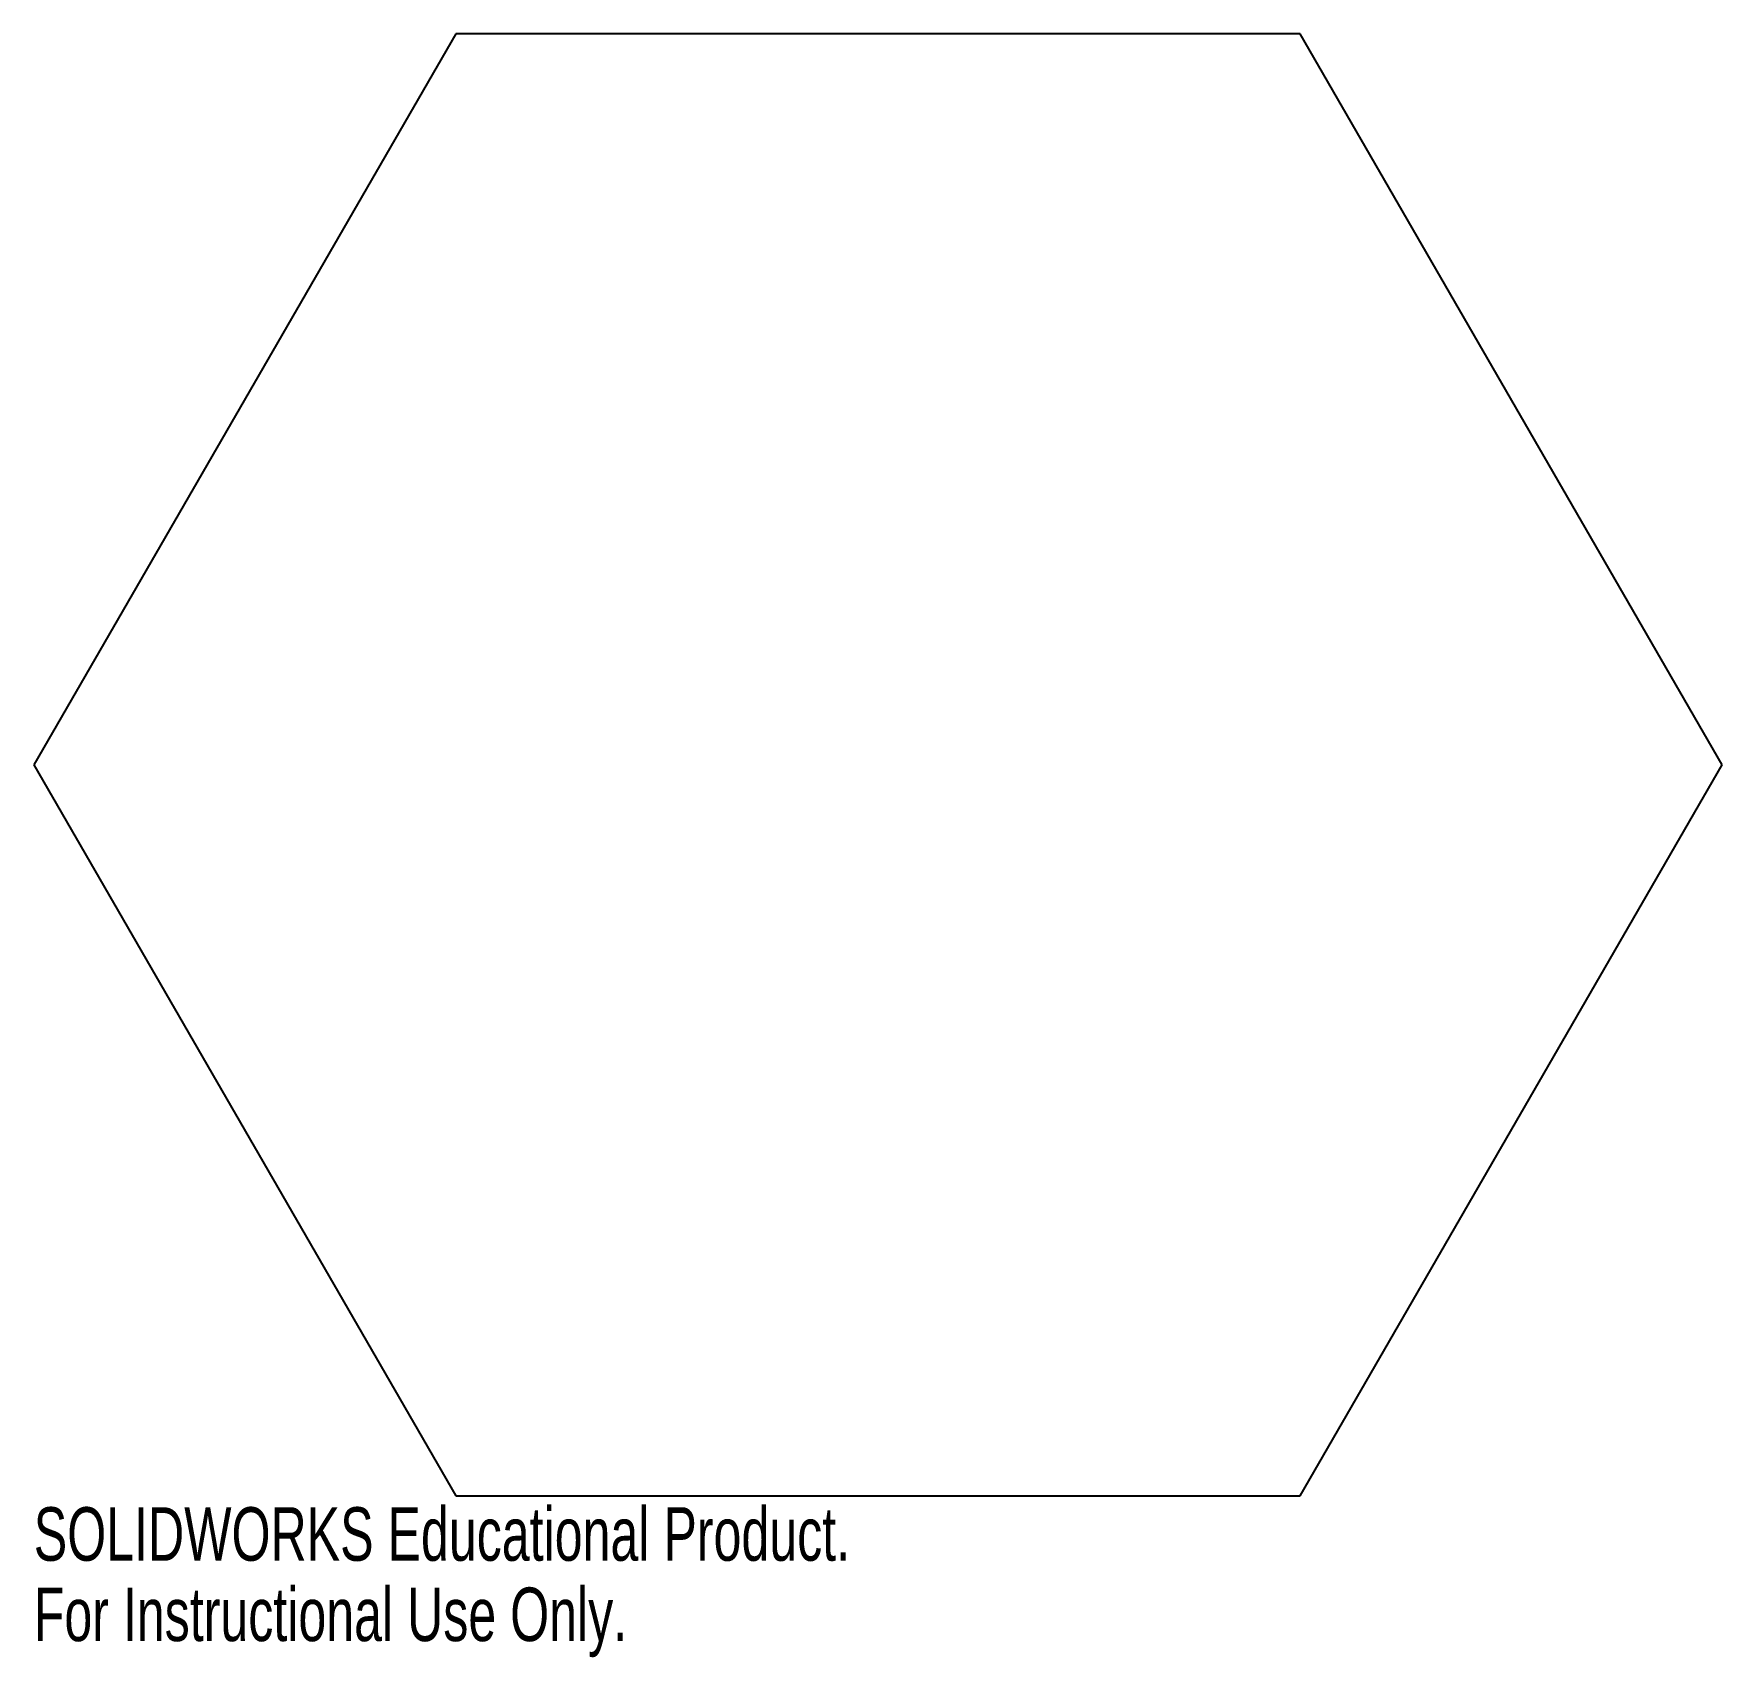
# Model space of a CAD drawing. Header units: inches. Extents: x -3 to 3, y -3.17 to 2.6.
import ezdxf

# ---------------------------------------------------------------- set-up
doc = ezdxf.new("R2010")
doc.units = ezdxf.units.IN
doc.header["$MEASUREMENT"] = 0
doc.styles.add('SLDTEXTSTYLE0', font='TXT', dxfattribs={"width": 0.7})

msp = doc.modelspace()

# ---------------------------------------------------------------- linework, layer by layer
at = {"color": 7, "linetype": 'Continuous', "lineweight": 25}
for p, q in [((-1.5, 2.5981), (-3, 0)), ((1.5, 2.5981), (-1.5, 2.5981)), ((3, 0), (1.5, 2.5981)), ((-3, 0), (-1.5, -2.5981)), ((1.5, -2.5981), (3, 0)), ((-1.5, -2.5981), (1.5, -2.5981))]:
    msp.add_line(p, q, dxfattribs=at)

# ---------------------------------------------------------------- texts
at = {"color": 7, "linetype": 'Continuous', "char_height": 0.1903, "attachment_point": 1, "style": 'SLDTEXTSTYLE0'}
for s, insert in [('SOLIDWORKS Educational Product.', (-3, -2.6382)), ('For Instructional Use Only.', (-3, -2.9237))]:
    msp.add_mtext(s, dxfattribs=dict(at, insert=insert))

doc.saveas('drawing.dxf')
